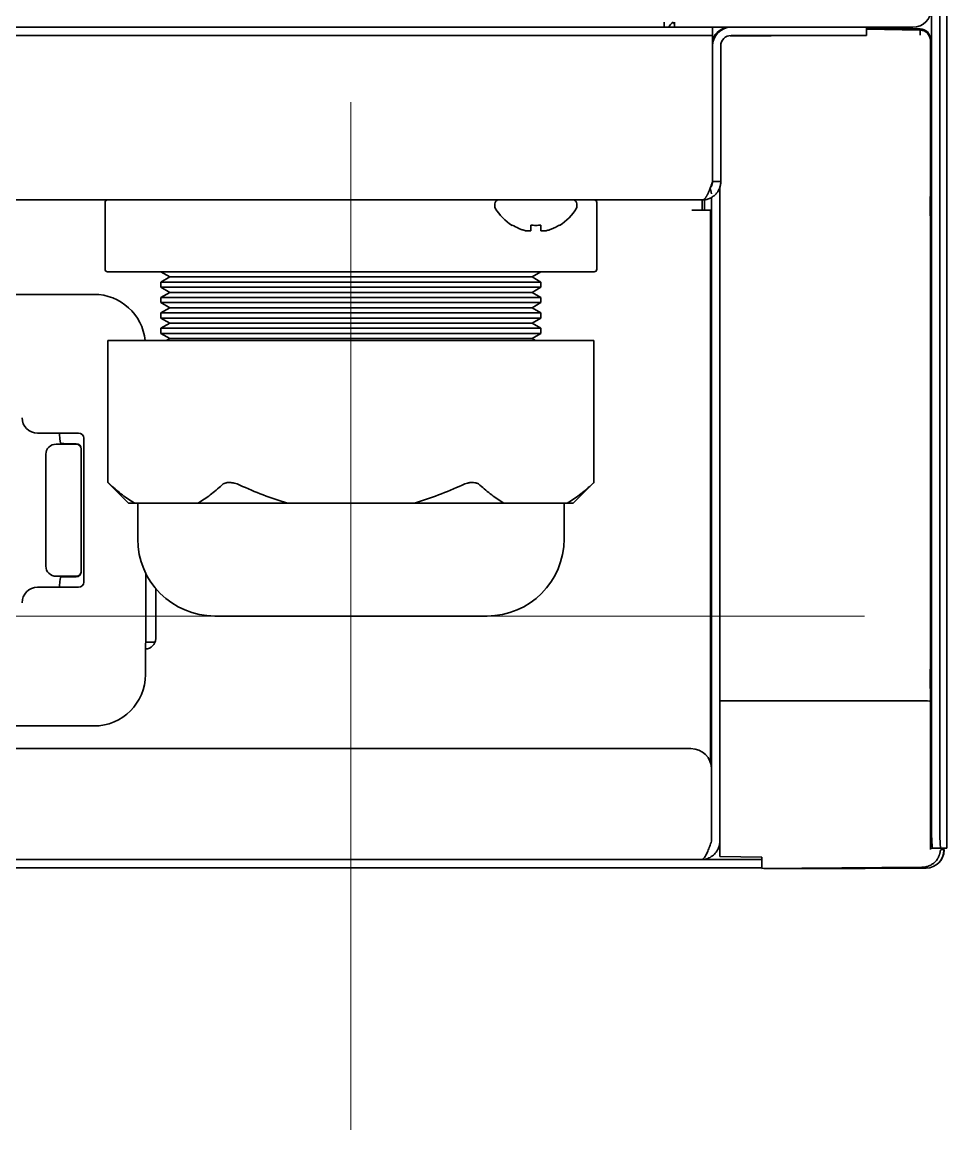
# Model space of a CAD drawing. Extents: x 6569 to 10251, y -294 to 3435.
# Drawn here: x 8982.1 to 9072.1, y 2477.8 to 2585.6 of the extents above; entities that cross this region are included whole.
import ezdxf

# ---------------------------------------------------------------- set-up
doc = ezdxf.new("R2010")
doc.units = 0
doc.header["$LTSCALE"] = 5
doc.layers.get('0').update_dxf_attribs({"linetype": 'CONTINUOUS', "lineweight": 0})
doc.layers.add('1', color=7, linetype='CONTINUOUS', true_color=0xffffff)

msp = doc.modelspace()

# ---------------------------------------------------------------- linework, layer by layer
at = {"color": 1}
for p, q in [((9014.06, 2577.83), (9014.06, 2477.83)), ((8964.06, 2527.83), (9064.06, 2527.83))]:
    msp.add_line(p, q, dxfattribs=at)
at = {"layer": '1', "color": 7, "linetype": 'Continuous', "lineweight": 35}
for p, q in [((9072.06, 2505.23), (9072.06, 3299.13)), ((9071.38, 3297.13), (9071.38, 2507.23)), ((9070.58, 2507.23), (9070.58, 3192.62)), ((8825.06, 2585.13), (9047.26, 2585.13)), ((9044.56, 2585.63), (9044.56, 2585.13)), ((9045.56, 2585.43), (9045.42, 2585.62)), ((9045.56, 2585.63), (9045.56, 2585.13)), ((9047.26, 2585.13), (9048.93, 2585.13)), ((9068.76, 2585.13), (9048.93, 2585.13)), ((9049.26, 2584.33), (9049.26, 2585.13)), ((9064.26, 2584.33), (9064.26, 2585.13)), ((9069.48, 2584.97), (9064.26, 2585.06)), ((8825.06, 2584.33), (9047.26, 2584.33)), ((9049.26, 2584.33), (9047.26, 2584.33)), ((9049.26, 2584.33), (9049.26, 2583.33)), ((9054.96, 2584.3), (9050.96, 2584.3)), ((9051.06, 2584.33), (9062.26, 2584.33)), ((9054.96, 2584.33), (9054.96, 2584.3)), ((9064.26, 2584.33), (9062.26, 2584.33)), ((9064.26, 2584.94), (9069.48, 2584.85)), ((9070.46, 2583.97), (9070.46, 2583.85)), ((9049.26, 2570.13), (9049.26, 2583.33)), ((9050.06, 2570.13), (9050.06, 2583.33)), ((9070.46, 2583.85), (9070.46, 2580.88)), ((9070.46, 2580.88), (9070.46, 2579.78)), ((9070.46, 2579.78), (9070.46, 2569.13)), ((9049.26, 2570.13), (9050.06, 2570.13)), ((9049.96, 2505.93), (9049.96, 2569.62)), ((8823.06, 2568.33), (9048.26, 2568.33)), ((8990.13, 2568.08), (8990.13, 2561.58)), ((9028.06, 2567.93), (9028.06, 2567.73)), ((9036.06, 2567.73), (9036.06, 2567.93)), ((9038, 2561.58), (9038, 2568.08)), ((9048.26, 2568.33), (9048.26, 2567.33)), ((9048.49, 2567.33), (9048.49, 2568.23)), ((9049.16, 2512.93), (9049.16, 2568.6)), ((9047.26, 2567.33), (9048.26, 2567.33)), ((9049.06, 2567.33), (9048.26, 2567.33)), ((9049.06, 2513.55), (9049.06, 2567.33)), ((9029.76, 2565.85), (9029.76, 2565.88)), ((9034.36, 2565.88), (9034.36, 2565.85)), ((9070.46, 2566.33), (9070.46, 2523.13)), ((8990.38, 2561.33), (8990.61, 2561.33)), ((9001.58, 2561.33), (8990.61, 2561.33)), ((8995.56, 2561.33), (8996.43, 2560.83)), ((8996.43, 2560.83), (8995.56, 2560.33)), ((8995.56, 2560.33), (9014.06, 2560.33)), ((8995.56, 2560.33), (8995.56, 2559.83)), ((9031.7, 2560.83), (8996.43, 2560.83)), ((9003.09, 2561.33), (9001.58, 2561.33)), ((9025.03, 2561.33), (9003.09, 2561.33)), ((9014.06, 2560.33), (9032.56, 2560.33)), ((9026.55, 2561.33), (9025.03, 2561.33)), ((9037.52, 2561.33), (9026.55, 2561.33)), ((9031.7, 2560.83), (9032.56, 2561.33)), ((9032.56, 2560.33), (9031.7, 2560.83)), ((9032.56, 2559.83), (9032.56, 2560.33)), ((9037.52, 2561.33), (9037.75, 2561.33)), ((8995.56, 2559.83), (8996.43, 2559.33)), ((9032.56, 2559.83), (8995.56, 2559.83)), ((8996.43, 2559.33), (8995.56, 2558.83)), ((9031.7, 2559.33), (8996.43, 2559.33)), ((9031.7, 2559.33), (9032.56, 2559.83)), ((9032.56, 2558.83), (9031.7, 2559.33)), ((8929.06, 2559.13), (8989.06, 2559.13)), ((8995.56, 2558.83), (9014.06, 2558.83)), ((8995.56, 2558.83), (8995.56, 2558.33)), ((9032.56, 2558.33), (8995.56, 2558.33)), ((8995.56, 2558.33), (8996.43, 2557.83)), ((9014.06, 2558.83), (9032.56, 2558.83)), ((9031.7, 2557.83), (9032.56, 2558.33)), ((9032.56, 2558.33), (9032.56, 2558.83)), ((8996.43, 2557.83), (8995.56, 2557.33)), ((8995.56, 2557.33), (9032.56, 2557.33)), ((8995.56, 2557.33), (8995.56, 2556.83)), ((9031.7, 2557.83), (8996.43, 2557.83)), ((9032.56, 2557.33), (9031.7, 2557.83)), ((9032.56, 2556.83), (9032.56, 2557.33)), ((8995.56, 2556.83), (8996.43, 2556.33)), ((9032.56, 2556.83), (8995.56, 2556.83)), ((8996.43, 2556.33), (8995.56, 2555.83)), ((9031.7, 2556.33), (8996.43, 2556.33)), ((9031.7, 2556.33), (9032.56, 2556.83)), ((9032.56, 2555.83), (9031.7, 2556.33)), ((8995.56, 2555.83), (9014.06, 2555.83)), ((8995.56, 2555.83), (8995.56, 2555.33)), ((9032.56, 2555.33), (8995.56, 2555.33)), ((8995.56, 2555.33), (8996.43, 2554.83)), ((9014.06, 2555.83), (9032.56, 2555.83)), ((9031.7, 2554.83), (9032.56, 2555.33)), ((9032.56, 2555.33), (9032.56, 2555.83)), ((8990.68, 2554.63), (8990.41, 2554.63)), ((8990.41, 2554.63), (8990.41, 2540.82)), ((9001.51, 2554.63), (8990.68, 2554.63)), ((8996.43, 2554.83), (8996.08, 2554.63)), ((9031.7, 2554.83), (8996.43, 2554.83)), ((9001.51, 2554.63), (9003.24, 2554.63)), ((9024.89, 2554.63), (9003.24, 2554.63)), ((9024.89, 2554.63), (9026.62, 2554.63)), ((9037.45, 2554.63), (9026.62, 2554.63)), ((9032.04, 2554.63), (9031.7, 2554.83)), ((9037.71, 2554.63), (9037.45, 2554.63)), ((9037.71, 2540.82), (9037.71, 2554.63)), ((8983.56, 2545.63), (8983.79, 2545.63)), ((8983.79, 2545.63), (8987.56, 2545.63)), ((8985.71, 2545.55), (8985.71, 2545.6)), ((8985.37, 2544.55), (8987.31, 2544.55)), ((8985.8, 2544.68), (8985.72, 2545.05)), ((8987.31, 2544.6), (8986.3, 2544.6)), ((8987.81, 2544.06), (8987.81, 2544.09)), ((8988.06, 2545.13), (8988.06, 2531.13)), ((8984.38, 2543.07), (8984.38, 2533.18)), ((8987.81, 2543.07), (8987.81, 2544.06)), ((8987.81, 2533.18), (8987.81, 2543.07)), ((8990.41, 2540.83), (8992.41, 2538.83)), ((9035.71, 2538.83), (9037.71, 2540.83)), ((8992.41, 2538.83), (8993, 2538.83)), ((8996.09, 2538.83), (8993, 2538.83)), ((8993.31, 2538.83), (8993.31, 2535.33)), ((8999.18, 2538.83), (8996.09, 2538.83)), ((9007.88, 2538.83), (8999.18, 2538.83)), ((9014.06, 2538.83), (9007.88, 2538.83)), ((9020.24, 2538.83), (9014.06, 2538.83)), ((9028.94, 2538.83), (9020.24, 2538.83)), ((9032.03, 2538.83), (9028.94, 2538.83)), ((9035.12, 2538.83), (9032.03, 2538.83)), ((9034.81, 2535.33), (9034.81, 2538.83)), ((9035.71, 2538.83), (9035.12, 2538.83)), ((8987.81, 2532.19), (8987.81, 2533.18)), ((8987.31, 2531.7), (8985.37, 2531.7)), ((8985.8, 2531.57), (8985.72, 2531.2)), ((8987.31, 2531.66), (8986.3, 2531.66)), ((8987.81, 2532.16), (8987.81, 2532.19)), ((8994.1, 2531.99), (8994.1, 2525.3)), ((8983.79, 2530.63), (8983.56, 2530.63)), ((8987.56, 2530.63), (8983.79, 2530.63)), ((8985.71, 2530.65), (8985.71, 2530.71)), ((8995.06, 2525.63), (8995.06, 2530.51)), ((9000.81, 2527.83), (9014.06, 2527.83)), ((9014.06, 2527.83), (9027.31, 2527.83)), ((8994.06, 2524.92), (8994.06, 2522.13)), ((8994.1, 2525.3), (8994.07, 2525.16)), ((8995.01, 2525.3), (8994.1, 2525.3)), ((9049.96, 2519.57), (9069.47, 2519.57)), ((9070.46, 2520.33), (9070.46, 2519.55)), ((9070.46, 2519.55), (9070.46, 2518.46)), ((9070.46, 2518.46), (9070.46, 2505.1)), ((8989.06, 2517.13), (8929.06, 2517.13)), ((8897.58, 2514.93), (9047.16, 2514.93)), ((9049.16, 2505.93), (9049.16, 2512.93)), ((9049.96, 2504.62), (9049.96, 2505.93)), ((9049.96, 2504.42), (9049.96, 2504.62)), ((9054.06, 2504.35), (9049.96, 2504.42)), ((9054.06, 2503.25), (9054.06, 2504.35)), ((9070.46, 2505.23), (9070.68, 2505.23)), ((9070.68, 2505.23), (9071.48, 2505.23)), ((9071.48, 2505.23), (9072.06, 2505.23)), ((9071.58, 2505.1), (9071.79, 2505.1)), ((9071.79, 2505.1), (9071.79, 2505.1)), ((9071.79, 2505.05), (9071.79, 2505.1)), ((9072.06, 2505.23), (9072.06, 2505.23)), ((8606.76, 2504.13), (9048.16, 2504.13)), ((9053.36, 2503.33), (8959.8, 2503.33)), ((9048.16, 2504.13), (9053.36, 2504.13)), ((9053.36, 2504.13), (9053.86, 2504.13)), ((9053.86, 2503.33), (9053.36, 2503.33)), ((9053.86, 2504.13), (9054.06, 2504.13)), ((9054.06, 2503.33), (9053.86, 2503.33)), ((9069.62, 2503.39), (9054.06, 2503.25)), ((9054.65, 2503.25), (9063.73, 2503.25)), ((9064.13, 2503.25), (9070.05, 2503.3)), ((9069.69, 2503.39), (9069.62, 2503.39)), ((9070.06, 2503.3), (9070.05, 2503.3))]:
    msp.add_line(p, q, dxfattribs=at)
for centre, radius, start, end in [((9068.76, 2586.93), 1.8, 270, 0), ((9050.96, 2583.33), 1.8, 90, 160.8119), ((9051.06, 2583.33), 1.8, 90, 180), ((9051.06, 2583.33), 1, 90, 180), ((9069.46, 2583.97), 1, 0, 89.0011), ((9069.46, 2583.85), 1, 0, 89), ((8990.38, 2568.08), 0.25, 90, 180), ((9028.46, 2567.93), 0.4, 90, 180), ((9035.66, 2567.93), 0.4, 0, 90), ((9037.75, 2568.08), 0.25, 0, 90), ((9028.46, 2567.73), 0.4, 180, 210.3012), ((9032.26, 2569.95), 4.8, 210.3012, 238.6273), ((9031.87, 2569.95), 4.8, 301.3727, 329.6988), ((9035.66, 2567.73), 0.4, 329.6988, 0), ((8990.38, 2561.58), 0.25, 180, 270), ((9037.75, 2561.58), 0.25, 270, 0), ((8989.06, 2554.13), 5, 5.7403, 90), ((8987.56, 2545.13), 0.5, 0, 90), ((9000.81, 2535.33), 7.5, 180, 270), ((9027.31, 2535.33), 7.5, 270, 0), ((8987.56, 2531.13), 0.5, 270, 0), ((8994.06, 2525.63), 1, 270, 0), ((8989.06, 2522.13), 5, 270, 0), ((9047.16, 2512.93), 2, 0, 90), ((9070.04, 2505.05), 1.75, 314.2593, 0.0975)]:
    msp.add_arc(centre, radius, start, end, dxfattribs=at)
for centre, major_axis, ratio, start_param, end_param in [((9048.39, 2568.23), (0, -2), 0.412559, 1.928866, 2.263912), ((8983.56, 2547.13), (1.5, 0), 0.999848, 3.141593, 4.712389), ((8985.73, 2545.55), (0, -0.5), 0.034921, 4.712389, 6.108652), ((8985.37, 2543.57), (0.995, 0.099), 0.984662, 1.473629, 3.041395), ((8986.3, 2544.69), (0.5, 0), 0.176327, 3.176499, 4.712389), ((8987.31, 2544.09), (0, 0.508), 0.984808, 4.712389, 6.283185), ((8987.31, 2544.06), (-0.5, 0), 0.984808, 3.141593, 4.712389), ((8984.37, 2543.07), (0, -0.5), 0.017455, 1.570796, 2.96706), ((8984.37, 2533.18), (0, -0.5), 0.017455, 0.174533, 1.570796), ((8985.37, 2532.69), (0.995, -0.099), 0.984662, 3.241791, 4.809556), ((8985.73, 2530.71), (0, -0.5), 0.034921, 3.316126, 4.712389), ((8986.3, 2531.57), (0.5, 0), 0.176327, 1.570796, 3.106686), ((8987.31, 2532.19), (-0.5, 0), 0.984808, 1.570796, 3.141593), ((8987.31, 2532.16), (0, 0.508), 0.984808, 3.141593, 4.712389), ((8983.56, 2529.13), (-1.5, 0), 0.999848, 4.712389, 6.283185), ((8994.07, 2524.92), (0, -0.25), 0.034921, 3.316126, 4.712389), ((9069.46, 2519.55), (1, 0), 0.01628, 0, 1.562072), ((9070.68, 2507.23), (0, -2), 0.052336, 4.712389, 6.283185), ((9071.48, 2507.23), (0, 2), 0.052336, 1.570796, 3.141593), ((9070.03, 2505.05), (-0.2, -1.74), 0.999373, 0.122769, 1.684691), ((9070.04, 2505.05), (0.02, -1.75), 0.999391, 0, 1.562075), ((9056.06, 2503.28), (-2, -0.02), 0.008726, 0.427002, 0.785322), ((9062.31, 2503.23), (-2, -0.02), 0.008726, 3.568595, 3.926915)]:
    msp.add_ellipse(centre, major_axis=major_axis, ratio=ratio, start_param=start_param, end_param=end_param, dxfattribs=at)
for points in [[(9045.42, 2585.62), (9045.25, 2585.49), (9045.1, 2585.33), (9044.99, 2585.14)], [(9031.56, 2565.33), (9031.56, 2565.34), (9031.56, 2565.37), (9031.56, 2565.42), (9031.56, 2565.48), (9031.56, 2565.54), (9031.56, 2565.61), (9031.56, 2565.68), (9031.56, 2565.77), (9031.56, 2565.84), (9031.56, 2565.88)], [(9031.56, 2565.88), (9031.73, 2565.86), (9032.06, 2565.84), (9032.4, 2565.86), (9032.56, 2565.88)], [(9033.06, 2565.33), (9033.12, 2565.34), (9033.23, 2565.37), (9033.39, 2565.42), (9033.55, 2565.48), (9033.7, 2565.54), (9033.85, 2565.61), (9034.01, 2565.68), (9034.18, 2565.77), (9034.3, 2565.84), (9034.36, 2565.88)], [(9031.06, 2565.33), (9031.09, 2565.33), (9031.14, 2565.32), (9031.21, 2565.32), (9031.28, 2565.31), (9031.35, 2565.31), (9031.42, 2565.32), (9031.49, 2565.32), (9031.54, 2565.33), (9031.56, 2565.33)], [(9032.56, 2565.33), (9032.59, 2565.33), (9032.64, 2565.32), (9032.72, 2565.32), (9032.79, 2565.31), (9032.86, 2565.31), (9032.93, 2565.32), (9033, 2565.32), (9033.04, 2565.33), (9033.06, 2565.33)], [(9049.96, 2505.93), (9049.96, 2505.84), (9049.95, 2505.67), (9049.9, 2505.42), (9049.81, 2505.18), (9049.68, 2504.95), (9049.53, 2504.74), (9049.35, 2504.56), (9049.14, 2504.41), (9048.91, 2504.28), (9048.67, 2504.19), (9048.42, 2504.14), (9048.25, 2504.13), (9048.16, 2504.13)], [(9049.16, 2505.93), (9049.13, 2505.84), (9049.07, 2505.67), (9048.98, 2505.42), (9048.89, 2505.18), (9048.8, 2504.95), (9048.71, 2504.74), (9048.62, 2504.56), (9048.53, 2504.41), (9048.44, 2504.28), (9048.35, 2504.19), (9048.26, 2504.14), (9048.19, 2504.13), (9048.16, 2504.13)]]:
    msp.add_open_spline(points, degree=3, dxfattribs=at)
for points, knots in [([(9069.47, 2584.35), (9069.47, 2584.38), (9069.47, 2584.41), (9069.48, 2584.48), (9069.48, 2584.51), (9069.48, 2584.57), (9069.48, 2584.6), (9069.48, 2584.65), (9069.48, 2584.68), (9069.48, 2584.72), (9069.48, 2584.75), (9069.48, 2584.78), (9069.48, 2584.8), (9069.48, 2584.82), (9069.48, 2584.83), (9069.48, 2584.84), (9069.48, 2584.85), (9069.48, 2584.85)], [0, 0, 0, 0, 0.125, 0.125, 0.25, 0.25, 0.375, 0.375, 0.5, 0.5, 0.625, 0.625, 0.75, 0.75, 0.875, 0.875, 1, 1, 1, 1]), ([(9050.06, 2570.13), (9050.06, 2570.01), (9050.05, 2569.89), (9050.01, 2569.66), (9049.97, 2569.55), (9049.88, 2569.33), (9049.83, 2569.22), (9049.7, 2569.03), (9049.62, 2568.94), (9049.45, 2568.77), (9049.36, 2568.69), (9049.17, 2568.56), (9049.06, 2568.51), (9048.84, 2568.42), (9048.73, 2568.38), (9048.5, 2568.34), (9048.38, 2568.33), (9048.26, 2568.33)], [0, 0, 0, 0, 0.125, 0.125, 0.25, 0.25, 0.375, 0.375, 0.5, 0.5, 0.625, 0.625, 0.75, 0.75, 0.875, 0.875, 1, 1, 1, 1]), ([(9049.26, 2570.13), (9049.26, 2570.12), (9049.26, 2570.1), (9049.25, 2570.08), (9049.24, 2570.06), (9049.23, 2570.04), (9049.23, 2570.02), (9049.22, 2570), (9049.21, 2569.98), (9049.2, 2569.96), (9049.2, 2569.93), (9049.19, 2569.91), (9049.18, 2569.89), (9049.17, 2569.87), (9049.17, 2569.85), (9049.16, 2569.83), (9049.15, 2569.81), (9049.14, 2569.79), (9049.14, 2569.76), (9049.13, 2569.74), (9049.12, 2569.72), (9049.11, 2569.7), (9049.11, 2569.68), (9049.1, 2569.66), (9049.09, 2569.64), (9049.08, 2569.62), (9049.07, 2569.6), (9049.07, 2569.58), (9049.06, 2569.56), (9049.05, 2569.54), (9049.04, 2569.52), (9049.04, 2569.5), (9049.03, 2569.48), (9049.02, 2569.46), (9049.01, 2569.44), (9049.01, 2569.42), (9049, 2569.4), (9048.99, 2569.38), (9048.98, 2569.36), (9048.98, 2569.34), (9048.97, 2569.32), (9048.96, 2569.3), (9048.95, 2569.28), (9048.95, 2569.26), (9048.94, 2569.24), (9048.93, 2569.23), (9048.92, 2569.21), (9048.92, 2569.19), (9048.91, 2569.17), (9048.9, 2569.15), (9048.89, 2569.13), (9048.89, 2569.12), (9048.88, 2569.1), (9048.87, 2569.08), (9048.86, 2569.06), (9048.86, 2569.05), (9048.85, 2569.03), (9048.84, 2569.01), (9048.83, 2569), (9048.82, 2568.98), (9048.82, 2568.96), (9048.81, 2568.95), (9048.8, 2568.93), (9048.79, 2568.92), (9048.79, 2568.9), (9048.78, 2568.88), (9048.77, 2568.87), (9048.77, 2568.86), (9048.76, 2568.85), (9048.76, 2568.85), (9048.76, 2568.85), (9048.76, 2568.85), (9048.76, 2568.85), (9048.76, 2568.85), (9048.76, 2568.85), (9048.76, 2568.85), (9048.76, 2568.84), (9048.76, 2568.84), (9048.75, 2568.82), (9048.73, 2568.78), (9048.7, 2568.73), (9048.67, 2568.67), (9048.64, 2568.63), (9048.62, 2568.6), (9048.59, 2568.56), (9048.56, 2568.51), (9048.52, 2568.47), (9048.5, 2568.45), (9048.49, 2568.43), (9048.47, 2568.42), (9048.46, 2568.41), (9048.44, 2568.39), (9048.43, 2568.38), (9048.41, 2568.37), (9048.4, 2568.36), (9048.38, 2568.36), (9048.37, 2568.35), (9048.35, 2568.34), (9048.34, 2568.34), (9048.32, 2568.33), (9048.31, 2568.33), (9048.29, 2568.33), (9048.28, 2568.33), (9048.27, 2568.33), (9048.26, 2568.33)], [0, 0, 0, 0, 0.007576, 0.015152, 0.022728, 0.030303, 0.037879, 0.045455, 0.05303, 0.060606, 0.068182, 0.075758, 0.083335, 0.090911, 0.098487, 0.106064, 0.113641, 0.121217, 0.128794, 0.136371, 0.143948, 0.151525, 0.159102, 0.166679, 0.174256, 0.181833, 0.189409, 0.196986, 0.204562, 0.212138, 0.219714, 0.22729, 0.234865, 0.242441, 0.250016, 0.25759, 0.265165, 0.272739, 0.280313, 0.287887, 0.295461, 0.303034, 0.310607, 0.318181, 0.325754, 0.333327, 0.3409, 0.348474, 0.356048, 0.363622, 0.371196, 0.37877, 0.386345, 0.393921, 0.401496, 0.409072, 0.416648, 0.424225, 0.431802, 0.439379, 0.446957, 0.454535, 0.462113, 0.469692, 0.47727, 0.484849, 0.492428, 0.500007, 0.500022, 0.500037, 0.500067, 0.500128, 0.50025, 0.500494, 0.500981, 0.501956, 0.503906, 0.507805, 0.515603, 0.531201, 0.562395, 0.606188, 0.624795, 0.642991, 0.669868, 0.705428, 0.749676, 0.764398, 0.779121, 0.793846, 0.808571, 0.823297, 0.838024, 0.852751, 0.867478, 0.882205, 0.896931, 0.911657, 0.926382, 0.941107, 0.955831, 0.970554, 0.985277, 1, 1, 1, 1]), ([(9049.26, 2570.13), (9049.26, 2569.95), (9049.21, 2569.74), (9049.09, 2569.56), (9049.07, 2569.53)], [0, 0, 0, 0, 0.815438, 1, 1, 1, 1]), ([(9070.46, 2566.33), (9070.46, 2566.44), (9070.46, 2566.55), (9070.46, 2566.78), (9070.45, 2566.9), (9070.45, 2567.13), (9070.44, 2567.25), (9070.44, 2567.43), (9070.44, 2567.49), (9070.44, 2567.61), (9070.44, 2567.67), (9070.44, 2567.85), (9070.44, 2567.97), (9070.44, 2568.2), (9070.45, 2568.32), (9070.45, 2568.55), (9070.46, 2568.67), (9070.46, 2568.9), (9070.46, 2569.01), (9070.46, 2569.13)], [0, 0, 0, 0, 0.125, 0.125, 0.25, 0.25, 0.375, 0.375, 0.4375, 0.4375, 0.5, 0.5, 0.625, 0.625, 0.75, 0.75, 0.875, 0.875, 1, 1, 1, 1]), ([(9029.76, 2565.88), (9029.97, 2565.76), (9030.18, 2565.65), (9030.5, 2565.51), (9030.61, 2565.47), (9030.84, 2565.39), (9030.95, 2565.36), (9031.06, 2565.33)], [0, 0, 0, 0, 0.5, 0.5, 0.75, 0.75, 1, 1, 1, 1]), ([(9032.56, 2565.88), (9032.56, 2565.76), (9032.56, 2565.65), (9032.56, 2565.51), (9032.56, 2565.47), (9032.56, 2565.39), (9032.56, 2565.36), (9032.56, 2565.33)], [0, 0, 0, 0, 0.5, 0.5, 0.75, 0.75, 1, 1, 1, 1]), ([(8990.68, 2540.58), (8990.64, 2540.62), (8990.6, 2540.65), (8990.54, 2540.71), (8990.51, 2540.74), (8990.48, 2540.77), (8990.47, 2540.77), (8990.46, 2540.78), (8990.45, 2540.79), (8990.44, 2540.8), (8990.42, 2540.82), (8990.41, 2540.83), (8990.41, 2540.83)], [0, 0, 0, 0, 0.250207, 0.250207, 0.500413, 0.500413, 0.562965, 0.562965, 0.625517, 0.75062, 0.75062, 1, 1, 1, 1]), ([(8993, 2538.83), (8992.61, 2539.05), (8992.21, 2539.32), (8991.44, 2539.91), (8991.06, 2540.23), (8990.68, 2540.58)], [0, 0, 0, 0, 0.5, 0.5, 1, 1, 1, 1]), ([(8999.18, 2538.83), (8999.58, 2539.05), (8999.98, 2539.32), (9000.75, 2539.91), (9001.13, 2540.23), (9001.51, 2540.58)], [0, 0, 0, 0, 0.5, 0.5, 1, 1, 1, 1]), ([(9003.24, 2540.58), (9003.16, 2540.62), (9003.07, 2540.65), (9002.9, 2540.71), (9002.82, 2540.74), (9002.71, 2540.77), (9002.69, 2540.77), (9002.65, 2540.78), (9002.59, 2540.79), (9002.52, 2540.8), (9002.4, 2540.82), (9002.32, 2540.83), (9002.22, 2540.83), (9002.2, 2540.83), (9002.16, 2540.82), (9002.1, 2540.82), (9002.01, 2540.81), (9001.95, 2540.8), (9001.9, 2540.78), (9001.88, 2540.78), (9001.85, 2540.77), (9001.83, 2540.77), (9001.75, 2540.74), (9001.7, 2540.71), (9001.59, 2540.65), (9001.55, 2540.62), (9001.51, 2540.58)], [0, 0, 0, 0, 0.125, 0.125, 0.25, 0.25, 0.28125, 0.28125, 0.3125, 0.375, 0.375, 0.5, 0.5, 0.53125, 0.53125, 0.5625, 0.625, 0.6875, 0.6875, 0.71875, 0.71875, 0.75, 0.75, 0.875, 0.875, 1, 1, 1, 1]), ([(9007.88, 2538.83), (9007.09, 2539.05), (9006.3, 2539.32), (9004.75, 2539.91), (9003.99, 2540.23), (9003.24, 2540.58)], [0, 0, 0, 0, 0.5, 0.5, 1, 1, 1, 1]), ([(9020.24, 2538.83), (9021.04, 2539.05), (9021.83, 2539.32), (9023.37, 2539.91), (9024.14, 2540.23), (9024.89, 2540.58)], [0, 0, 0, 0, 0.5, 0.5, 1, 1, 1, 1]), ([(9026.62, 2540.58), (9026.58, 2540.62), (9026.53, 2540.65), (9026.43, 2540.71), (9026.38, 2540.74), (9026.3, 2540.77), (9026.28, 2540.77), (9026.25, 2540.78), (9026.2, 2540.79), (9026.15, 2540.8), (9026.04, 2540.82), (9025.97, 2540.83), (9025.87, 2540.83), (9025.85, 2540.83), (9025.81, 2540.82), (9025.75, 2540.82), (9025.65, 2540.81), (9025.56, 2540.8), (9025.5, 2540.78), (9025.48, 2540.78), (9025.44, 2540.77), (9025.42, 2540.77), (9025.31, 2540.74), (9025.22, 2540.71), (9025.06, 2540.65), (9024.97, 2540.62), (9024.89, 2540.58)], [0, 0, 0, 0, 0.125, 0.125, 0.25, 0.25, 0.28125, 0.28125, 0.3125, 0.375, 0.375, 0.5, 0.5, 0.53125, 0.53125, 0.5625, 0.625, 0.6875, 0.6875, 0.71875, 0.71875, 0.75, 0.75, 0.875, 0.875, 1, 1, 1, 1]), ([(9028.94, 2538.83), (9028.55, 2539.05), (9028.15, 2539.32), (9027.38, 2539.91), (9027, 2540.23), (9026.62, 2540.58)], [0, 0, 0, 0, 0.5, 0.5, 1, 1, 1, 1]), ([(9035.12, 2538.83), (9035.52, 2539.05), (9035.92, 2539.32), (9036.69, 2539.91), (9037.07, 2540.23), (9037.45, 2540.58)], [0, 0, 0, 0, 0.5, 0.5, 1, 1, 1, 1]), ([(9037.71, 2540.83), (9037.71, 2540.83), (9037.71, 2540.83), (9037.71, 2540.82), (9037.71, 2540.82), (9037.7, 2540.81), (9037.68, 2540.8), (9037.67, 2540.78), (9037.67, 2540.78), (9037.65, 2540.77), (9037.65, 2540.77), (9037.62, 2540.74), (9037.59, 2540.71), (9037.53, 2540.65), (9037.49, 2540.62), (9037.45, 2540.58)], [0, 0, 0, 0, 0.061972, 0.061972, 0.124507, 0.249578, 0.374648, 0.374648, 0.437183, 0.437183, 0.499718, 0.499718, 0.749859, 0.749859, 1, 1, 1, 1]), ([(9070.46, 2520.33), (9070.46, 2520.44), (9070.46, 2520.55), (9070.46, 2520.78), (9070.45, 2520.9), (9070.45, 2521.13), (9070.44, 2521.25), (9070.44, 2521.43), (9070.44, 2521.49), (9070.44, 2521.61), (9070.44, 2521.67), (9070.44, 2521.85), (9070.44, 2521.97), (9070.44, 2522.2), (9070.45, 2522.32), (9070.45, 2522.55), (9070.46, 2522.67), (9070.46, 2522.9), (9070.46, 2523.01), (9070.46, 2523.13)], [0, 0, 0, 0, 0.125, 0.125, 0.25, 0.25, 0.375, 0.375, 0.4375, 0.4375, 0.5, 0.5, 0.625, 0.625, 0.75, 0.75, 0.875, 0.875, 1, 1, 1, 1]), ([(9069.69, 2503.39), (9069.76, 2503.39), (9069.83, 2503.39), (9069.97, 2503.41), (9070.04, 2503.42), (9070.14, 2503.45), (9070.19, 2503.46), (9070.24, 2503.48), (9070.27, 2503.49), (9070.29, 2503.5), (9070.37, 2503.53), (9070.43, 2503.56), (9070.55, 2503.62), (9070.61, 2503.66), (9070.7, 2503.72), (9070.73, 2503.74), (9070.77, 2503.77), (9070.78, 2503.78), (9070.81, 2503.8), (9070.87, 2503.86), (9070.94, 2503.92), (9071.03, 2504.02), (9071.07, 2504.08), (9071.13, 2504.16), (9071.15, 2504.19), (9071.19, 2504.25), (9071.2, 2504.28), (9071.24, 2504.34), (9071.25, 2504.37), (9071.28, 2504.44), (9071.3, 2504.47), (9071.31, 2504.52), (9071.32, 2504.53), (9071.33, 2504.57), (9071.34, 2504.58), (9071.35, 2504.63), (9071.36, 2504.66), (9071.38, 2504.71), (9071.38, 2504.72), (9071.39, 2504.75), (9071.39, 2504.77), (9071.4, 2504.8), (9071.4, 2504.81), (9071.41, 2504.83), (9071.41, 2504.84), (9071.41, 2504.85), (9071.41, 2504.86), (9071.42, 2504.89), (9071.42, 2504.91), (9071.43, 2504.93), (9071.43, 2504.94), (9071.43, 2504.95), (9071.43, 2504.96), (9071.43, 2504.98), (9071.44, 2504.99), (9071.44, 2505), (9071.44, 2505.01), (9071.44, 2505.02), (9071.45, 2505.03), (9071.45, 2505.03), (9071.45, 2505.04), (9071.45, 2505.05), (9071.46, 2505.05), (9071.46, 2505.06), (9071.47, 2505.07), (9071.47, 2505.07), (9071.47, 2505.07), (9071.48, 2505.08), (9071.49, 2505.08), (9071.5, 2505.09), (9071.5, 2505.09), (9071.51, 2505.09), (9071.51, 2505.1), (9071.53, 2505.1), (9071.54, 2505.1), (9071.56, 2505.1), (9071.57, 2505.1), (9071.58, 2505.1)], [0, 0, 0, 0, 0.03125, 0.03125, 0.0625, 0.0625, 0.078125, 0.085938, 0.085938, 0.09375, 0.09375, 0.125, 0.125, 0.15625, 0.15625, 0.171875, 0.171875, 0.179688, 0.179688, 0.1875, 0.21875, 0.21875, 0.25, 0.25, 0.265625, 0.265625, 0.28125, 0.28125, 0.296875, 0.296875, 0.3125, 0.3125, 0.320313, 0.320313, 0.328125, 0.328125, 0.34375, 0.34375, 0.351563, 0.351563, 0.359375, 0.359375, 0.367188, 0.367188, 0.371094, 0.371094, 0.375, 0.375, 0.390625, 0.390625, 0.398438, 0.398438, 0.40625, 0.40625, 0.421875, 0.421875, 0.4375, 0.4375, 0.453125, 0.453125, 0.46875, 0.46875, 0.5, 0.5, 0.53125, 0.53125, 0.5625, 0.5625, 0.625, 0.625, 0.6875, 0.6875, 0.75, 0.75, 0.875, 0.875, 1, 1, 1, 1])]:
    msp.add_open_spline(points, degree=3, knots=knots, dxfattribs=at)

doc.saveas('drawing.dxf')
